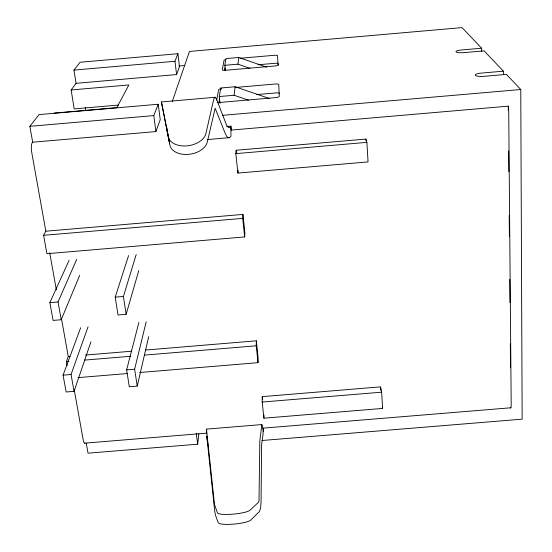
<?xml version="1.0" encoding="UTF-8"?>
<svg xmlns="http://www.w3.org/2000/svg" width="552" height="552" viewBox="0 0 552 552"><rect width="100%" height="100%" fill="white"/><g stroke="black" fill="none" stroke-linecap="round" stroke-linejoin="round"><path stroke-width="0.83" d="M263.911 418.195L262.193 402.042L262.248 396.633L380.576 386.855L381.639 392.182L382.598 408.425L263.911 418.195L263.932 415.035M139.677 372.51L258.019 362.671L258.108 357.558L256.335 340.812L145.555 350.051M258.019 362.671L256.225 345.8L256.335 340.812M244.674 236.925L244.902 232.813L242.956 214.417L45.837 231.198L43.601 235.318L46.913 253.706L244.674 236.925L242.707 218.371L242.956 214.417M237.898 173.08L235.835 153.635L236.166 150.248L365.872 139.083L366.894 142.361L368.046 161.915L237.898 173.08L238.14 170.23M86.243 443.132L88.03 453.178L197.699 444.181L198.858 433.927M220.013 103.362L219.268 96.545L234.082 95.255L235.131 86.754L269.3 98.491M224.809 65.308L237.94 64.163L238.768 57.463L226.01 58.581L224.809 65.308L225.326 70.159M226.589 126.491L230.888 126.125L230.95 136.282L229.522 137.648L207.242 139.573M218.868 102.803L219.592 98.67A3.712 0.869 -5.8 0 1 219.868 98.353M224.616 69.973L224.899 68.344A3.305 0.69 -5.6 0 1 225.402 67.958M219.268 96.545L220.779 88.003L235.131 86.754M216.695 100.202L218.62 89.776A3.726 0.842 -5.8 0 1 221.193 88.762M261.855 424.564L259.813 441.041L259.012 500.933L258.653 502.106L249.966 510.255A16.519 2.898 -5.5 0 1 232.716 514.174A16.519 2.898 -5.5 0 1 217.467 512.891L214.5 504.549L206.482 429.118L261.855 424.564C265.257 432.968 260.641 441.904 261.544 450.874L261.075 502.037L260.592 508.254L259.412 511.552L250.753 520.087A16.525 3.05 -5.6 0 1 233.503 524.131A16.525 3.05 -5.6 0 1 218.233 522.716L215.432 515.113L214.68 510.724L206.758 435.949L207.925 444.933M84.663 443.166L206.579 433.147L206.482 429.118M138.897 322.423L126.643 369.881L129.299 386.745L137.234 386.089L148.702 336.623M137.234 386.089L134.633 369.212L146.19 321.809M128.581 255.569L115.202 297.142L118.011 314.971L126.16 314.288L138.766 270.59M126.16 314.288L123.413 296.452L136.199 254.541M80.654 327.75L63.073 375.167L66.136 391.982L74.058 391.327L90.921 341.86M172.231 101.623L189.446 51.446L462.052 27.6L481.62 48.231L481.675 51.667M74.058 391.327L71.042 374.504L88.072 326.784M32.678 142.216L155.926 131.562L160.232 119.68L158.203 104.259L39.047 114.602L29.849 126.325L32.678 142.216L32.05 143.071A7.797 1.87 83.6 0 0 31.795 152.738L45.837 231.198M76.052 83.317L176.599 74.554L179.483 66.599L177.903 53.71L80.102 62.259L73.947 70.104L76.052 83.317L71.146 89.976L74.203 108.903L118.694 105.039M67.096 365.803L66.343 361.622L68.262 356.495L61.472 318.566M155.926 131.562L153.794 115.589L158.203 104.259M176.599 74.554L174.956 61.279L177.903 53.71M69.076 260.337L49.852 302.641L53.089 320.415L61.231 319.732L79.729 275.262M61.231 319.732L58.05 301.951L76.7 259.357M508.323 110.469L508.282 106.156L231.309 130.072L230.888 126.125L229.68 127.45L228.48 127.546L226.693 125.456L216.343 98.732L215.204 97.276L214.1 98.422L213.396 100.705L205.924 133.474A19.168 12.392 -9.4 0 1 186.88 145.88A19.168 12.392 -9.4 0 1 168.256 136.73M73.947 70.104L174.956 61.279M240.223 58.27L274.261 55.297A3.312 0.669 -5.1 0 1 277.58 55.676L277.966 64.97A3.443 0.724 -5.1 0 1 274.558 65.998L225.602 70.263A3.443 0.718 -5.7 0 1 222.297 69.828L224.05 60.347A3.312 0.669 -5.6 0 1 225.802 59.616M178.876 66.026L184.885 65.502M258.005 64.77L274.972 63.294A3.305 0.69 -5.1 0 1 277.828 63.39M481.62 48.231L461.624 49.97A6.803 1.401 -3.1 0 0 456.055 51.881A6.803 1.401 -3.1 0 0 463.894 52.626L484.118 50.86L503.389 71.18L503.417 74.534M71.146 89.976L128.857 84.953L116.817 107.654L54.124 113.098M235.186 87.492L275.055 84.028A3.726 0.842 -5.2 0 1 278.788 84.553L279.277 96.352A3.892 0.925 -5.2 0 1 275.427 97.614L220.11 102.417A3.892 0.918 -5.8 0 1 217.191 102.334M503.389 71.18L481.351 73.092A7.521 1.704 -2.7 0 0 475.341 75.348A7.521 1.704 -2.7 0 0 484.104 76.321L506.425 74.382L520.771 89.514L522.151 419.161L262.014 440.503M229.522 137.648L228.1 137.648L226.693 136.323L225.285 133.556L215.156 108.261L207.31 141.968A19.016 12.406 -9.4 0 1 188.425 154.36A19.016 12.406 -9.4 0 1 169.933 145.19L161.419 101.947L215.204 97.276M256.404 94.606L275.848 92.922A3.712 0.869 -5.2 0 1 279.574 93.467M29.849 126.325L153.794 115.589M222.428 115.334L520.771 89.514M235.835 153.635L366.894 142.361M43.601 235.318L242.707 218.371M49.852 302.641L58.05 301.951M115.202 297.142L123.413 296.452M68.262 356.495L69.98 356.357M85.436 355.067L131.811 351.196M66.343 361.622L68.924 361.408M84.387 360.118L130.783 356.254M144.534 355.108L256.225 345.8M63.073 375.167L71.042 374.504M126.643 369.881L134.633 369.212M77.935 377.637L127.671 373.504M262.193 402.042L381.639 392.182M263.483 431.284L263.152 428.138L510.869 407.776M234.082 95.255L248.524 100.202M237.94 64.163L249.932 68.324M238.768 57.463L266.678 67.171M161.419 101.947L169.533 142.823L167.794 133.998A7.811 0.897 84.4 0 1 167.808 133.101M163.627 113.119L163.599 113.015M167.111 130.603L167.553 132.811L166.794 127.553M382.294 406.865L382.598 408.425M49.708 252.809L56.345 289.903M74.258 389.995L83.179 439.841A7.045 1.497 87.2 0 0 84.918 443.021M85.249 107.295L85.781 110.697M196.236 433.244L197.699 444.181M220.779 88.003L220.959 89.659M236.166 150.248L236.428 152.759M262.248 396.633L262.517 399.165M365.872 139.083L365.976 140.774M380.625 387.704L380.776 390.25M278.284 63.694L278.353 65.288M508.668 150.972L508.847 171.651M509.22 215.604L509.399 236.284M509.772 279.374L509.972 302.641M510.324 344.006L510.524 367.273M206.648 433.127A7.059 0.718 86.1 0 1 206.538 433.127M263.256 428.462A7.059 0.359 85.6 0 1 263.152 428.138M510.697 408.08A7.086 1.235 83.5 0 0 511.193 404.644L508.716 111.594A7.845 1.546 86.5 0 0 508.295 106.225M231.309 130.072A7.818 0.448 84.8 0 1 231.219 128.519"/></g></svg>
